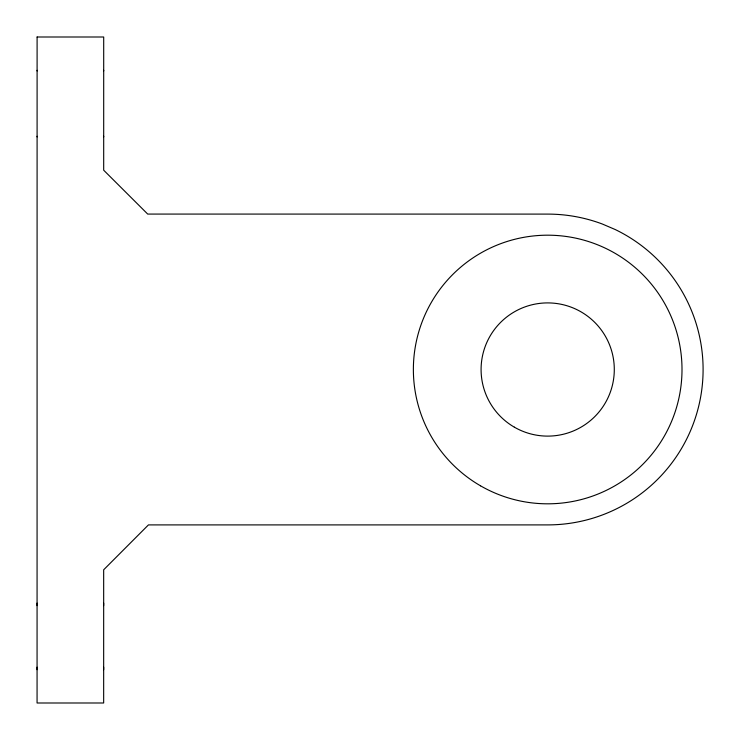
<?xml version="1.0" encoding="UTF-8"?>
<svg xmlns="http://www.w3.org/2000/svg" width="740" height="740" viewBox="0 0 740 740"><rect width="100%" height="100%" fill="white"/><g stroke="black" fill="none" stroke-linecap="round" stroke-linejoin="round"><path stroke-width="1.11" d="M103.665 603.091L103.665 605.625M103.665 669.7L103.665 667.166M37.065 603.091L37.065 605.625M37.065 669.691L37.065 667.156M103.702 70.3L103.702 70.948M103.692 136.262L103.692 136.909M37.102 70.3L37.102 70.948M37.093 136.262L37.093 136.909M37.102 37L37.065 703L103.665 702.991L103.674 569.791L148.444 524.901L547.683 524.901A155.4 155.4 0 0 0 615.125 229.493L602.304 224.007A155.4 155.4 0 0 0 547.702 214.101L147.704 214.073L103.692 170.2L103.702 37L37.102 37M514.383 427.184A66.6 66.6 0 0 0 614.293 369.51A66.6 66.6 0 0 0 514.393 311.827A66.6 66.6 0 0 0 514.383 427.184M480.528 485.819A134.31 134.31 0 0 0 682.002 369.519A134.31 134.31 0 0 0 480.538 253.182A134.31 134.31 0 0 0 480.528 485.819"/></g></svg>
